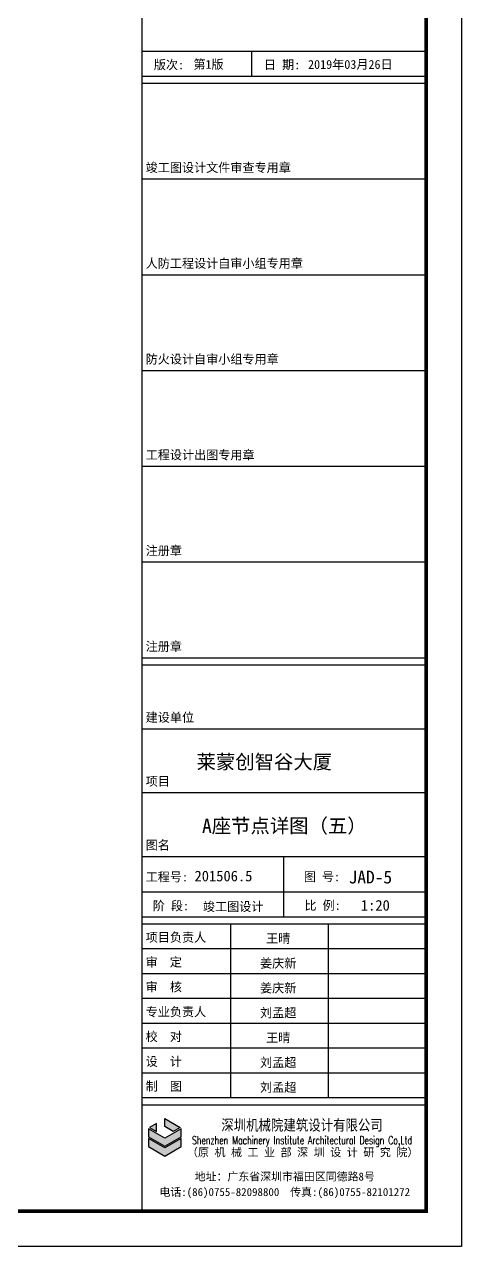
# Model space of a CAD drawing. Extents: x 1980812 to 2578970, y -669191 to 284498.
# Drawn here: x 2433526 to 2435990, y -405922 to -399031 of the extents above; entities that cross this region are included whole.
import ezdxf
from ezdxf.enums import TextEntityAlignment as Align

# ---------------------------------------------------------------- set-up
doc = ezdxf.new("R2010")
doc.units = 0
doc.header["$LTSCALE"] = 1000
doc.header["$MEASUREMENT"] = 0
doc.layers.add('TK', color=1, linetype='Continuous')
doc.styles.add('HEITI', font='simplex.shx', dxfattribs={"width": 0.6, "bigfont": 'hztxt.shx'})
doc.styles.add('SONGTI', font='NSimSun.ttf', dxfattribs={"width": 1.1})

msp = doc.modelspace()

# ---------------------------------------------------------------- hatches: boundary and pattern name
at = {"layer": 'TK'}
h = msp.add_hatch(color=256, dxfattribs=at)
h.paths.add_polyline_path([(2434365.4, -405272.8), (2434317.6, -405245.3), (2434317.6, -405200), (2434404.6, -405250.2)])
h.paths.add_polyline_path([(2434230.7, -405250.2), (2434269.8, -405272.8), (2434269.8, -405227.6)])
h.paths.add_polyline_path([(2434226.2, -405303.2), (2434317.6, -405356), (2434409.1, -405303.2), (2434409.1, -405258), (2434317.6, -405310.8), (2434226.2, -405258)])
h.paths.add_polyline_path([(2434317.6, -405411.6), (2434409.1, -405358.8), (2434409.1, -405313.6), (2434317.6, -405366.4), (2434226.2, -405313.6), (2434226.2, -405358.8)])

# ---------------------------------------------------------------- linework, layer by layer
for p, q in [((2434190.1, -405722.2), (2434190.1, -394242.2)), ((2434190.1, -405722.2), (2434190.1, -394242.2)), ((2435790.1, -405722.2), (2435790.1, -394242.2)), ((2434190.1, -399182.2), (2435790.1, -399182.2)), ((2434807.6, -399322.2), (2434807.6, -399182.2)), ((2434190.1, -399322.2), (2435790.1, -399322.2)), ((2434190.1, -399362.2), (2435790.1, -399362.2)), ((2434190.1, -399902.2), (2435790.1, -399902.2)), ((2434190.1, -400442.2), (2435790.1, -400442.2)), ((2434190.1, -400982.2), (2435790.1, -400982.2)), ((2434190.1, -401522.2), (2435790.1, -401522.2)), ((2434190.1, -402062.2), (2435790.1, -402062.2)), ((2434190.1, -402602.2), (2435790.1, -402602.2)), ((2434190.1, -402642.2), (2435790.1, -402642.2)), ((2434190.1, -402642.2), (2435790.1, -402642.2)), ((2434190.1, -402642.2), (2435790.1, -402642.2)), ((2434190.1, -402642.2), (2435790.1, -402642.2)), ((2434190.1, -402642.2), (2435790.1, -402642.2)), ((2434190.1, -403002.2), (2435790.1, -403002.2)), ((2434190.1, -403362.2), (2435790.1, -403362.2)), ((2434190.1, -403722.2), (2435790.1, -403722.2)), ((2434987.6, -404064.9), (2434987.6, -403722.2)), ((2434190.1, -403922.2), (2435790.1, -403922.2)), ((2434190.1, -404062.2), (2435790.1, -404062.2)), ((2434190.1, -404062.2), (2435790.1, -404062.2)), ((2434190.1, -404062.2), (2435790.1, -404062.2)), ((2434190.1, -404102.2), (2435790.1, -404102.2)), ((2434690.1, -405082.2), (2434690.1, -404102.2)), ((2435240.1, -405082.2), (2435240.1, -404102.2)), ((2434190.1, -404242.2), (2435790.1, -404242.2)), ((2434190.1, -404382.2), (2435790.1, -404382.2)), ((2434190.1, -404522.2), (2435790.1, -404522.2)), ((2434190.1, -404662.2), (2435790.1, -404662.2)), ((2434190.1, -404802.2), (2435790.1, -404802.2)), ((2434190.1, -404942.2), (2435790.1, -404942.2)), ((2434190.1, -405082.2), (2435790.1, -405082.2)), ((2434190.1, -405122.2), (2435790.1, -405122.2)), ((2435790.1, -405722.2), (2434190.1, -405722.2))]:
    msp.add_line(p, q, dxfattribs=at)
for points in [[(2419170.1, -394042.2), (2435990.1, -394042.2), (2435990.1, -405922.2), (2419170.1, -405922.2)], [(2434230.7, -405250.2), (2434269.8, -405272.8), (2434269.8, -405227.6)], [(2434365.4, -405272.8), (2434317.6, -405245.3), (2434317.6, -405200), (2434404.6, -405250.2)], [(2434226.2, -405303.2), (2434317.6, -405356), (2434409.1, -405303.2), (2434409.1, -405258), (2434317.6, -405310.8), (2434226.2, -405258)], [(2434317.6, -405411.6), (2434409.1, -405358.8), (2434409.1, -405313.6), (2434317.6, -405366.4), (2434226.2, -405313.6), (2434226.2, -405358.8)]]:
    msp.add_lwpolyline(points, close=True, dxfattribs=at)
at = {"layer": 'TK', "const_width": 20}
msp.add_lwpolyline([(2435790.1, -405722.2), (2435790.1, -394242.2), (2419670.1, -394242.2), (2419670.1, -405722.2)], close=True, dxfattribs=at)

# ---------------------------------------------------------------- texts
at = {"layer": 'TK', "style": 'SONGTI'}
for s, p in [('版次:', (2434255.7, -399283.8)), ('日 期:', (2434876.5, -399283.8)), ('竣工图设计文件审查专用章', (2434209.6, -399863.8)), ('人防工程设计自审小组专用章', (2434209.6, -400403.8)), ('防火设计自审小组专用章', (2434209.6, -400943.8)), ('工程设计出图专用章', (2434209.6, -401483.8)), ('注册章', (2434209.6, -402023.8)), ('注册章', (2434209.6, -402563.8)), ('建设单位', (2434209.6, -402963.8)), ('项目', (2434209.6, -403323.8)), ('图名', (2434209.6, -403683.8)), ('工程号:', (2434209.6, -403863.3)), ('比 例:', (2435104.7, -404023.8)), ('项目负责人', (2434209.6, -404203.8)), ('审  定', (2434209.6, -404343.8)), ('审  核', (2434209.6, -404483.8)), ('专业负责人', (2434209.6, -404623.8)), ('校  对', (2434209.6, -404763.8)), ('设  计', (2434209.6, -404903.8)), ('制  图', (2434209.6, -405043.8))]:
    msp.add_text(s, height=50, dxfattribs=at).set_placement(p)
at = {"layer": 'TK', "color": 4, "style": 'SONGTI'}
for s, height, p in [('莱蒙创智谷大厦', 80, (2434496.5, -403229)), ('201506.5', 60, (2434484.8, -403862.8))]:
    msp.add_text(s, height=height, dxfattribs=at).set_placement(p)
at = {"layer": 'TK', "style": 'SONGTI'}
for s, p in [('图 号:', (2435203.3, -403837.1)), ('阶 段:', (2434352, -404000.9))]:
    msp.add_text(s, height=50, dxfattribs=at).set_placement(p, align=Align.MIDDLE_CENTER)
at = {"layer": 'TK'}
for s, height, style, p in [('深圳机械院建筑设计有限公司', 70, 'HEITI', (2435091, -405274.6)), ('（原 机 械 工 业 部 深 圳 设 计 研 究 院）', 45.6, 'SONGTI', (2435094.5, -405413.6)), ('地址：广东省深圳市福田区同德路8号', 45.125, 'SONGTI', (2434993.6, -405550.1)), ('电话:(86)0755-82098800  传真:(86)0755-82101272', 45.125, 'SONGTI', (2434993.6, -405637.3))]:
    msp.add_text(s, height=height, dxfattribs=dict(at, style=style)).set_placement(p, align=Align.CENTER)
at = {"layer": 'TK', "style": 'HEITI', "width": 0.7}
msp.add_text('Shenzhen Machinery Institute Architectural Design Co,Ltd', height=45.8, dxfattribs=at).set_placement((2435091, -405345.4), align=Align.CENTER)
at = {"layer": 'TK', "color": 4, "style": 'SONGTI'}
for tag, text, height, p in [('第1版', '版次', 50, (2434563.8, -399255)), ('2019年03月26日', '日期', 50, (2435363.3, -399255)), ('A座节点详图（五）', '图纸名称', 80, (2434991.3, -403548.1)), ('JAD-5', 'JS-01', 72, (2435476.2, -403839.5)), ('竣工图设计', '施工图', 50, (2434702.8, -404003.8)), ('王晴', '姓名', 50, (2434956.6, -404183.2)), ('姜庆新', '姓名', 50, (2434956.6, -404323.2)), ('姜庆新', '姓名', 50, (2434956.6, -404463.2)), ('刘孟超', '姓名', 50, (2434956.6, -404603.2)), ('王晴', '姓名', 50, (2434956.6, -404743.2)), ('刘孟超', '姓名', 50, (2434956.6, -404883.2)), ('刘孟超', '姓名', 50, (2434956.6, -405023.2))]:
    msp.add_attdef(tag, text=text, height=height, dxfattribs=at).set_placement(p, align=Align.MIDDLE)
msp.add_attdef('1:20', text='1:100', height=60, dxfattribs=at).set_placement((2435585.9, -404028), align=Align.RIGHT)

doc.saveas('drawing.dxf')
